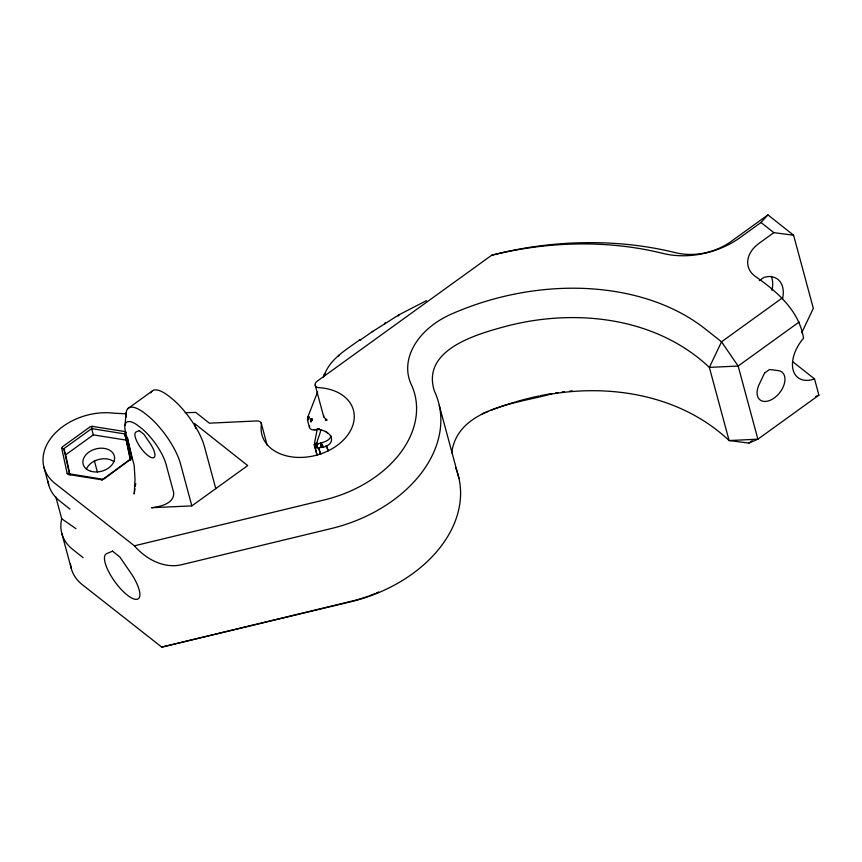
<?xml version="1.0" encoding="UTF-8"?>
<svg xmlns="http://www.w3.org/2000/svg" width="862" height="862" viewBox="0 0 862 862"><rect width="100%" height="100%" fill="white"/><g stroke="black" fill="none" stroke-linecap="round" stroke-linejoin="round"><path stroke-width="1.29" d="M317.378 447.82C315.395 441.786 319.867 436.118 320.836 429.632M330.976 435.838C329.629 441.409 322.226 442.486 317.572 443.952L316.311 447.54C335.523 449.037 337.193 431.754 317.647 429.351L314.932 429.804A5.204 3.717 -15.1 0 1 309.566 425.699M451.688 452.906C457.571 408.362 515.961 403.621 550.204 394.29C612.645 383.655 681.864 395.917 729.101 440.547L748.852 443.1L757.892 439.189L818.9 395.152L814.525 378.946L792.749 361.706M317.205 429.351L314.231 444.792L317.033 455.147M124.925 425.451L126.251 412.305M323.379 377.125L325.243 373.268L324.263 375.369C329.92 358.689 346.696 349.53 359.982 339.65L361.092 339.509L360.004 340.199L359.982 339.65M308.499 419.147L309.027 416.863L307.615 417.51L308.499 419.147L308.025 420.053L308.154 417.025M317.054 447.777L317.572 443.952L316.807 447.701M134.957 488.776L134.192 494.045L135.022 479.294L134.203 465.512L125.636 432.368A31.237 10.225 54.2 0 1 136.735 424.686A55.093 18.037 54.2 0 1 141.12 428.026A31.237 10.225 54.2 0 1 166.064 464.359L173.661 492.493C174.663 503.645 159.976 506.737 151.464 507.718L191.849 505.886L247.696 465.577L194.435 423.425L195.836 428.619M135.345 486.136L135.722 483.507M127.565 437.767L131.908 458.358L103.537 479.283L101.522 479.768L68.454 474.509L67.161 473.486L61.73 448.283L62.473 446.775L90.111 426.83L92.137 426.334L125.205 431.603L124.839 434.513L126.358 440.137L93.29 434.879L65.652 454.824L70.005 474.994M92.137 426.334L91.684 428.597L93.29 434.879M312.303 419.956L310.988 420.096L311.182 419.126L312.163 419.018L312.303 419.956L310.913 422.1L310.988 420.096L310.094 418.954L311.182 419.126M324.263 375.369L324.705 373.742M317.345 443.876L316.311 447.54L314.608 446.117M316.85 443.564L315.589 447.152L317.011 443.693M307.615 417.51L317.647 391.811M801.725 332.775L813.329 308.359L793.59 235.207L767.923 214.886L731.084 241.479C715.288 252.631 694.697 257.199 675.776 252.76A307.195 219.487 -15.1 0 0 612.914 243.31A301.937 215.726 -15.1 0 0 569.426 243.203L569.049 243.213C542.931 244.646 516.984 248.665 491.674 255.249L317.022 381.306A5.204 3.717 -15.1 0 0 315.223 385.292L323.724 416.777M372.222 331.741L398.912 314.835L426.485 300.622M324.327 374.668L325.243 373.268M102.212 479.778L130.227 459.263L124.85 433.942L91.684 428.597L63.831 448.693L61.73 448.283M398.718 314.953L397.975 315.945L398.794 315.47M309.027 416.863L308.014 418.156L308.93 417.714M491.674 255.249A280.807 200.63 -15.1 0 1 591.86 244.032A286.378 204.606 -15.1 0 1 662.695 253.363A72.893 52.076 -15.1 0 0 740.124 237.567L761.006 222.493L767.923 214.886M326.299 419.514L325.34 420.419L327.161 420.02L324.015 417.38A5.215 3.426 -18.2 0 1 323.692 415.484M759.26 280.624L763.98 277.392L768.128 276.54A32.282 19.955 -51.6 0 1 782.556 298.694M310.988 420.096L312.163 419.018M316.602 442.777L314.231 444.792L316.623 443.09M127.888 408.599L151.82 391.326M793.59 235.207L773.839 232.654L759.142 243.256A31.237 22.315 -15.1 0 0 755.134 276.282C776.921 291.399 799.182 310.611 803.535 338.206A32.282 19.955 -51.6 0 0 793.137 370.046A32.282 19.955 -51.6 0 0 814.525 378.946M782.534 297.778L721.516 341.815L709.361 367.395L729.101 440.547L757.892 439.189L738.152 366.038L721.516 341.815L705.213 328.907A220.747 157.714 -15.1 0 0 451.376 314.08A72.893 52.076 -15.1 0 0 411.217 384.377A110.745 79.121 -15.1 0 1 324.338 499.917L134.418 545.818L54.888 483.323A54.726 39.102 -15.1 0 1 52.69 435.913A54.726 39.102 -15.1 0 1 113.999 413.178L125.895 413.835M799.16 322L738.152 366.038L709.361 367.395C656.09 317.119 576.085 308.294 507.481 325.89C478.41 333.702 420.624 349.078 434.48 391.283A131.574 94.001 -15.1 0 1 331.267 528.546L181.817 564.664C163.931 568.995 145.872 559.093 134.418 545.818M748.852 443.1L752.117 440.741M101.522 479.768L102.643 479.671M815.506 396.617L818.9 395.152M70.458 563.759A54.726 39.102 -15.1 0 0 82.224 584.608L161.744 647.114L351.664 601.202A110.745 79.121 -15.1 0 0 368.343 596.17M161.744 647.114L351.006 601.698A131.574 94.001 -15.1 0 0 455.696 467.84M317.647 429.351L319.597 429.017L315.201 429.696A2.5 1.789 -15.1 0 1 314.264 429.739M185.211 412.661L195.803 412.435L209.38 423.177L256.865 420.936A5.204 3.717 -15.1 0 1 261.401 424.546A47.378 33.855 -15.1 0 0 300.429 457.442A47.378 33.855 -15.1 0 0 353.334 423.565A47.378 33.855 -15.1 0 0 318.983 387.674A5.204 3.717 -15.1 0 1 315.223 385.292M102.589 479.207L67.161 473.486M55.868 497.072L61.719 518.784L75.942 528.643M761.006 222.493L773.839 232.654M125.205 431.603L126.488 432.616M70.027 509.13L59.64 500.908A54.737 39.102 -15.1 0 1 48.003 481.244M83.129 557.66L72.731 549.439A54.737 39.102 -15.1 0 1 61.719 518.784M325.61 431.42L327.538 433.08M320.998 443.057L323.175 446.807L321.246 442.96M69.563 474.402L63.831 448.693L65.652 454.824M326.127 445.783L328.088 450.729M326.375 445.686L328.303 450.643M318.541 447.895L320.481 454.328M318.811 447.895L320.707 454.328M267.145 445.277L261.229 423.091M439.243 405.291L458.983 478.442M307.389 419.665L309.415 427.164M215.78 488.603L204.391 446.408A41.656 13.641 54.2 0 0 171.139 397.953A65.501 21.442 54.2 0 0 165.924 394.02A41.656 13.641 54.2 0 0 150.775 392.91M191.849 505.886L180.46 463.681A41.656 13.641 54.2 0 0 147.197 415.225A65.501 21.442 54.2 0 0 141.993 411.293A41.656 13.641 54.2 0 0 126.272 416.949M94.4 460.901L97.503 472.398M43.951 467.193L48.692 484.778M61.795 533.309L71.277 568.478M314.781 446.344L317.173 455.319M321.58 447.259L320.578 443.197L321.3 447.346M126.628 441.398L130.701 460.308M372.686 331.417L360.305 339.984M86.383 469.165A16.141 11.529 -15.1 0 1 98.548 459.511A16.141 11.529 -15.1 0 1 113.935 461.709M771.264 276.303A32.282 19.955 -51.6 0 1 771.986 290.322M482.246 413.835A220.747 157.714 -15.1 0 1 488.204 411.379M490.607 410.431A220.747 157.714 -15.1 0 1 515.11 402.037M516.36 401.67A220.747 157.714 -15.1 0 1 539.019 395.981M540.291 395.723A220.747 157.714 -15.1 0 1 551.745 393.578M555.57 392.964A220.747 157.714 -15.1 0 1 558.123 392.587M561.949 392.048A220.747 157.714 -15.1 0 1 564.502 391.725M569.61 391.143A220.747 157.714 -15.1 0 1 572.163 390.874M378.644 591.978A110.745 79.121 -15.1 0 1 376.392 592.97M375.261 593.455A110.745 79.121 -15.1 0 1 369.507 595.739M338.529 355.489L338.529 356.06L339.197 355.521L338.529 355.489M764.572 373.063L759.153 384.474A17.703 10.947 -51.6 0 0 763.721 401.39A17.703 10.947 -51.6 0 0 782.901 387.544A17.703 10.947 -51.6 0 0 778.332 370.628L769.529 369.496L764.572 373.063M385.465 322.711L384.894 323.649L385.465 322.711M139.278 430.612L136.088 432.002A15.624 5.118 54.2 0 0 140.107 446.915A15.624 5.118 54.2 0 0 153.727 457.69A15.624 5.118 54.2 0 0 149.697 442.766L143.814 434.211L139.278 430.612M112.491 551.141L106.586 553.695A27.595 9.029 54.2 0 0 113.698 580.051A27.595 9.029 54.2 0 0 137.748 599.09A27.595 9.029 54.2 0 0 130.636 572.724L119.775 556.906L112.491 551.141M90.844 471.266A16.141 11.529 -15.1 0 0 114.592 458.013A16.141 11.529 -15.1 0 0 90.725 450.977A16.141 11.529 -15.1 0 0 90.844 471.266"/></g></svg>
